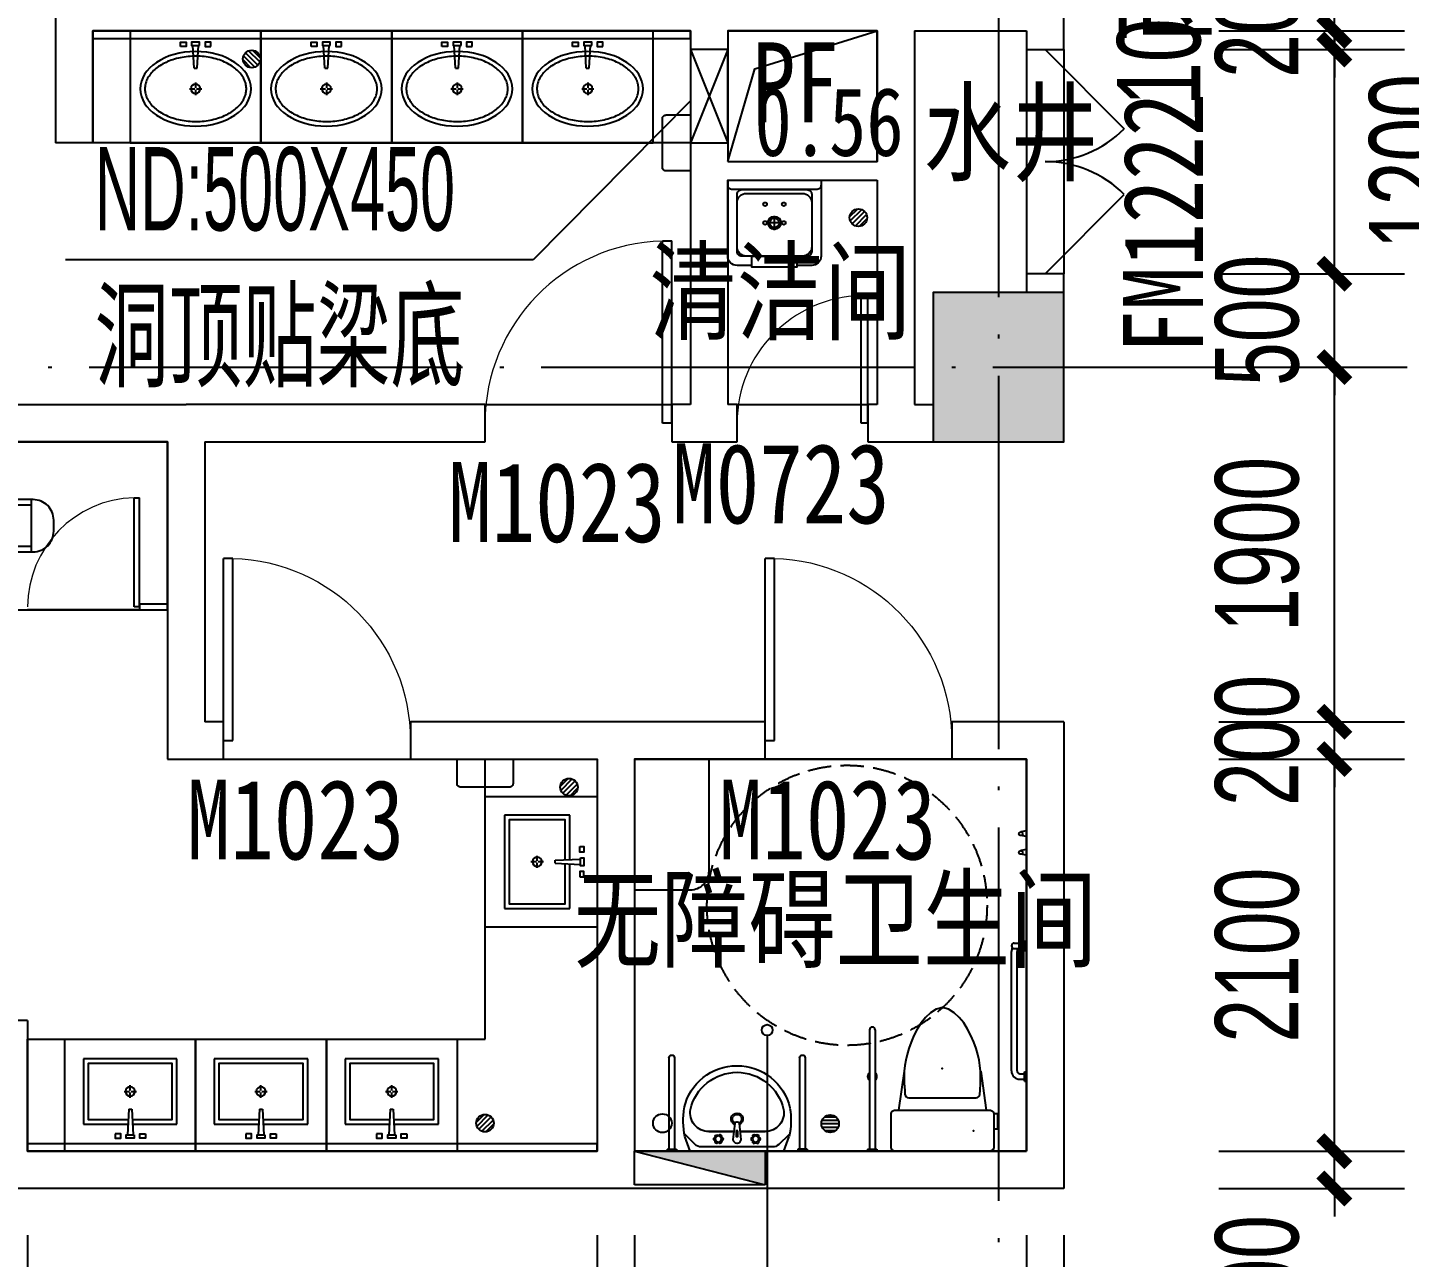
# Model space of a CAD drawing. Extents: x -409435 to 356702, y -107829 to 330904.
# Drawn here: x 99200 to 106601, y 101031 to 107618 of the extents above; entities that cross this region are included whole.
import ezdxf
from ezdxf.xclip import XClip

# ---------------------------------------------------------------- set-up
doc = ezdxf.new("R2010")
doc.units = 0
doc.header["$LTSCALE"] = 1000
doc.header["$MEASUREMENT"] = 0
doc.header["$XCLIPFRAME"] = 0
doc.linetypes.add('104-14# 核心筒$0$DASH', pattern=[0.35, 0.25, -0.1])
doc.linetypes.add('104-14# 核心筒$0$DOTE', pattern=[2.42, 2, -0.2, 0.02, -0.2])
for name, color, linetype in [('01-标注_尺寸', 124, 'Continuous'), ('01-标注_符号', 200, 'Continuous'), ('104-14# 核心筒$0$02-TEXT_标注', 130, 'Continuous'), ('104-14# 核心筒$0$02-TEXT_门窗', 151, 'Continuous'), ('104-14# 核心筒$0$A-C_门', 150, 'Continuous'), ('104-14# 核心筒$0$A-I_卫-洁具', 241, 'Continuous'), ('104-14# 核心筒$0$A-I_卫-隔断', 214, 'Continuous'), ('104-14# 核心筒$0$A-TECH_水', 3, 'Continuous'), ('104-14# 核心筒$0$A-TECH_结构', 21, 'Continuous'), ('104-14# 核心筒$0$A_AXIS-轴线', 36, '104-14# 核心筒$0$DOTE'), ('104-14# 核心筒$0$A_STR-砌块墙', 121, 'Continuous'), ('104-14# 核心筒$0$A_STR-砼柱', 51, 'Continuous'), ('104-14# 核心筒$0$DOOR_FIRE', 220, 'Continuous'), ('104-14# 核心筒$0$DOOR_FIRE_TEXT', 7, 'Continuous'), ('PUB_HATCH', 8, 'Continuous'), ('X-104 14#平面$0$A-TECH_暖通', 6, 'Continuous'), ('X-104 14#平面$0$A-TECH_水', 3, 'Continuous'), ('建-标注-文本', 254, 'Continuous'), ('建-标注-索引', 75, 'Continuous')]:
    doc.layers.add(name, color=color, linetype=linetype)
doc.layers.add('104-14# 核心筒$0$04-不打印_辅助线', color=165, linetype='Continuous', plot=False)
doc.styles.add('104-14# 核心筒$0$_TCH_SPACE', font='STXIHEI_0.TTF', dxfattribs={"width": 0.8, "height": 5})
doc.styles.add('104-14# 核心筒$0$_TCH_WINDOW', font='STXIHEI_0.TTF', dxfattribs={"width": 0.8, "height": 3.5})
doc.styles.add('104-14# 核心筒$0$Standard', font='STXIHEI_0.TTF', dxfattribs={"width": 0.8})
doc.styles.add('_TCH_DIM', font='ros.shx', dxfattribs={"width": 0.8, "height": 2, "bigfont": 'jd.shx'})
doc.styles.add('_TCH_DIM_T3', font='ros.shx', dxfattribs={"width": 0.705882, "bigfont": 'jd.shx'})
doc.dimstyles.new('_TCH_ARCH&&150', dxfattribs={"dimtxt": 446.25, "dimasz": 150, "dimexe": 375, "dimexo": 450, "dimgap": 189.375, "dimtad": 1, "dimdec": 0, "dimzin": 0, "dimdsep": 46, "dimtxsty": '_TCH_DIM_T3', "dimblk": 'ARCHTICK', "dimcen": 0.09, "dimclrt": 7, "dimazin": 2, "dimtfac": 1, "dimtdec": 0, "dimtix": 1, "dimtmove": 2, "dimatfit": 3, "dimfxl": 0, "dimtolj": 1, "dimtzin": 0, "dimarcsym": 0})

# ---------------------------------------------------------------- blocks, each defined once
blk = doc.blocks.new('104-14# 核心筒$0$shshj')
for p, q in [((0, 0), (0, 15)), ((0, 15), (30, 10)), ((0, 0), (0, -15)), ((0, -15), (30, -10))]:
    blk.add_line(p, q)
blk.add_circle((30, 0), 10)
blk = doc.blocks.new('104-14# 核心筒$0$jhat')
for p, q in [((-395, -250), (-395, 250)), ((-395, 250), (-45, 250)), ((-45, 250), (-45, 11.7)), ((-220, 32.3), (-220, 5)), ((-124.8, 8), (11.7, 14.4)), ((-124.8, 8), (-124.8, -8)), ((11.7, 14.4), (11.7, -14.4)), ((-225, 0), (-253.8, 0)), ((-220, -5), (-220, -32.8)), ((-186.7, 0), (-215, 0)), ((-124.8, -8), (11.7, -14.4)), ((-45, -12.4), (-45, -250)), ((-45, -250), (-395, -250))]:
    blk.add_line(p, q)
at = {"color": 8}
blk.add_lwpolyline([(-70, -11.1), (-70, -225), (-370, -225), (-370, 225), (-70, 225), (-70, 10.6)], dxfattribs=at)
for points in [[(7.2, 81.4), (30, 81.4), (30, 51.4), (7.2, 51.4)], [(11.7, -21.4), (30, -21.4), (30, 21.4), (11.7, 21.4)], [(7.2, -81.4), (30, -81.4), (30, -51.4), (7.2, -51.4)]]:
    blk.add_lwpolyline(points, close=True)
at = {"ltscale": 1000, "const_width": 0.84}
blk.add_lwpolyline([(-219.6, 0.1, 1), (-220.4, 0.1, 1)], format="xyb", close=True, dxfattribs=at)
blk.add_circle((-220, 0), 25.2)
at = {"layer": '104-14# 核心筒$0$04-不打印_辅助线'}
blk.add_lwpolyline([(100, -350), (100, 350), (-500, 350), (-500, -350)], close=True, dxfattribs=at)
blk = doc.blocks.new('104-14# 核心筒$0$hgfd')
at = {"color": 8}
for p, q in [((-38.5, 228), (38.5, 228)), ((0, 266.5), (0, 189.5))]:
    blk.add_line(p, q, dxfattribs=at)
for points in [[(250, 0), (-250, 0), (-250, 406, -0.414214), (-200, 456), (-120, 456), (-120, 466), (120, 466), (120, 456), (200, 456, -0.414214), (250, 406)], [(175, 50), (-175, 50, -0.414214), (-200, 75), (-200, 381, -0.414214), (-175, 406), (175, 406, -0.414214), (200, 381), (200, 75, -0.414214)], [(250, 0), (-250, 0), (-250, 25, -0.414214), (-225, 50), (225, 50, -0.414214), (250, 25)]]:
    blk.add_lwpolyline(points, format="xyb", close=True)
blk.add_lwpolyline([(120, 456), (200, 456, -0.414214), (250, 406), (250, 0), (-250, 0), (-250, 406, -0.414214), (-200, 456), (-120, 456)], format="xyb")
blk.add_lwpolyline([(120, 406), (-120, 406), (-120, 466), (120, 466)], close=True)
blk.add_lwpolyline([(150, 70), (-150, 70, -0.414214), (-200, 120), (-200, 356, -0.414214), (-150, 406), (150, 406, -0.414214), (200, 356), (200, 120, -0.414214)], format="xyb", close=True, dxfattribs=at)
for centre, radius in [((-50, 228), 10), ((0, 228), 35), ((50, 228), 10), ((-50, 128), 10), ((50, 128), 10)]:
    blk.add_circle(centre, radius)
blk.add_circle((0, 228), 25, dxfattribs=at)
blk = doc.blocks.new('104-14# 核心筒$0$meae')
for p, q in [((-215, 0), (-243.8, 0)), ((-210, 5), (-210, 32.8)), ((-176.7, 0), (-205, 0)), ((-99.5, 8), (21.7, 14.4)), ((-99.5, -8), (-99.5, 8)), ((21.7, -14.4), (21.7, 14.4)), ((-210, -32.3), (-210, -5)), ((-99.5, -8), (21.7, -14.4))]:
    blk.add_line(p, q)
for points in [[(17.2, 81.4), (40, 81.4), (40, 51.4), (17.2, 51.4)], [(21.7, 21.4), (40, 21.4), (40, -21.4), (21.7, -21.4)], [(17.2, -81.4), (40, -81.4), (40, -51.4), (17.2, -51.4)]]:
    blk.add_lwpolyline(points, close=True)
at = {"const_width": 0.84}
blk.add_lwpolyline([(-209.6, -0.1, -1), (-210.4, -0.1, -1)], format="xyb", close=True, dxfattribs=at)
blk.add_circle((-210, 0), 25.2)
blk.add_ellipse((-210, 0), major_axis=(0, -296.8), ratio=0.673766)
at = {"color": 8}
blk.add_open_spline([(-210, -271.8), (-201.6, -271.8), (-193.3, -270.9), (-176.6, -267), (-168.2, -264.1), (-151.7, -256.3), (-143.6, -251.4), (-127.7, -239.7), (-119.9, -232.8), (-105, -217.1), (-97.9, -208.3), (-84.5, -189), (-78.3, -178.5), (-66.9, -156.1), (-61.7, -144.2), (-52.7, -119.1), (-48.8, -106), (-42.4, -79), (-39.9, -65.1), (-36.4, -36.9), (-35.4, -22.5), (-34.8, 6.2), (-35.3, 20.7), (-37.7, 49.2), (-39.6, 63.3), (-45, 90.9), (-48.3, 104.3), (-56.4, 130.2), (-61.1, 142.6), (-71.6, 166.1), (-77.5, 177.1), (-90.2, 197.7), (-97, 207.1), (-111.4, 224.2), (-118.9, 231.8), (-134.5, 245.1), (-142.5, 250.8), (-158.9, 260.1), (-167.2, 263.7), (-183.8, 269), (-192.2, 270.7), (-208.9, 272.2), (-217.3, 271.9), (-234, 269.5), (-242.4, 267.4), (-259, 261.1), (-267.2, 256.9), (-283.4, 246.7), (-291.3, 240.5), (-306.7, 226.3), (-314.1, 218.2), (-328.1, 200.2), (-334.7, 190.4), (-346.9, 169), (-352.4, 157.6), (-362.4, 133.5), (-366.8, 120.8), (-374.2, 94.4), (-377.2, 80.8), (-381.8, 52.9), (-383.4, 38.7), (-385.1, 10.1), (-385.2, -4.4), (-383.9, -33.1), (-382.5, -47.4), (-378.3, -75.4), (-375.4, -89.1), (-368.4, -115.7), (-364.2, -128.5), (-354.5, -153), (-349.1, -164.6), (-337.2, -186.3), (-330.7, -196.4), (-316.9, -214.8), (-309.6, -223.2), (-294.4, -237.9), (-286.5, -244.3), (-270.4, -255.1), (-262.2, -259.5), (-245.6, -266.3), (-237.3, -268.8), (-222.6, -271.3), (-216.3, -271.8), (-210, -271.8)], degree=3, knots=[0, 0, 0, 0, 0.154173, 0.154173, 0.308346, 0.308346, 0.462518, 0.462518, 0.616691, 0.616691, 0.770864, 0.770864, 0.925037, 0.925037, 1.07921, 1.07921, 1.233382, 1.233382, 1.387555, 1.387555, 1.541728, 1.541728, 1.695901, 1.695901, 1.850074, 1.850074, 2.004247, 2.004247, 2.158419, 2.158419, 2.312592, 2.312592, 2.466765, 2.466765, 2.620938, 2.620938, 2.775111, 2.775111, 2.929283, 2.929283, 3.083456, 3.083456, 3.237629, 3.237629, 3.391802, 3.391802, 3.545975, 3.545975, 3.700147, 3.700147, 3.85432, 3.85432, 4.008493, 4.008493, 4.162666, 4.162666, 4.316839, 4.316839, 4.471011, 4.471011, 4.625184, 4.625184, 4.779357, 4.779357, 4.93353, 4.93353, 5.087703, 5.087703, 5.241876, 5.241876, 5.396048, 5.396048, 5.550221, 5.550221, 5.704394, 5.704394, 5.858567, 5.858567, 6.01274, 6.01274, 6.166912, 6.166912, 6.283185, 6.283185, 6.283185, 6.283185], dxfattribs=at)
at = {"layer": '104-14# 核心筒$0$04-不打印_辅助线'}
blk.add_lwpolyline([(-500, -350), (-500, 350), (100, 350), (100, -350)], close=True, dxfattribs=at)
blk = doc.blocks.new('104-14# 核心筒$0$$lvtry$00000200')
at = {"color": 0}
for p, q in [((-109.8, -40, 0), (-109.8, -469.7, 0)), ((99.8, -30, 0), (-99.8, -30, 0)), ((109.8, -469.7, 0), (109.8, -40, 0))]:
    blk.add_line(p, q, dxfattribs=at)
at = {"color": 0, "elevation": 0}
blk.add_lwpolyline([(99.8, 0), (-99.8, 0, 0.414214), (-139.8, -40), (-139.8, -479.7, 0.414214), (-29.8, -589.7), (29.8, -589.7, 0.414214), (139.8, -479.7), (139.8, -40, 0.414214)], format="xyb", close=True, dxfattribs=at)
blk.add_lwpolyline([(139.8, -469.7), (-139.8, -469.7)], dxfattribs=at)
at = {"color": 0}
blk.add_circle((0, -358.6, 0), 20, dxfattribs=at)
for centre, start, end in [((-99.8, -40, 0), 90, 180), ((99.8, -40, 0), 0, 90)]:
    blk.add_arc(centre, 10, start, end, dxfattribs=at)
for p in [(0, 0), (0, -358.6, 0)]:
    blk.add_point(p, dxfattribs=at)
blk = doc.blocks.new('104-14# 核心筒$0$hgfasg')
at = {"layer": '104-14# 核心筒$0$04-不打印_辅助线'}
blk.add_lwpolyline([(-450, 1400), (450, 1400), (450, 0), (-450, 0)], close=True, dxfattribs=at)
at = {"yscale": -1}
blk.add_blockref('104-14# 核心筒$0$$lvtry$00000200', (0, 200), dxfattribs=at)
blk = doc.blocks.new('104-14# 核心筒$0$残疾人洗脸盆')
for p, q in [((-250.4, 0), (-279.8, -78.5)), ((-250.4, 0), (250.4, 0)), ((250.4, 0), (279.8, -78.5)), ((-375, -10), (-375, 0)), ((-375, -10), (-325, -10)), ((-365, -500), (-365, -10)), ((-335, -500), (-335, -10)), ((-325, -10), (-325, 0)), ((-226.7, -37.5), (-282.6, -94.2)), ((188.9, -22.5), (-191, -22.5)), ((223.1, -36.1), (281.2, -90.6)), ((325, -10), (325, 0)), ((375, -10), (325, -10)), ((335, -500), (335, -10)), ((365, -500), (365, -10)), ((375, -10), (375, 0)), ((-151.1, -105.2), (-17.6, -105.2)), ((-15.5, -105.2), (-151.1, -105.2)), ((15.5, -105.2), (150.8, -105.2)), ((150.8, -105.2), (15.7, -105.2))]:
    blk.add_line(p, q)
at = {"color": 8}
for points in [[(-107.9, -88.7), (-104.1, -85.4, 0.099259), (-95.9, -85.4), (-92.1, -88.7, 0.101021), (-83.4, -83.7), (-84.4, -78.8, 0.099259), (-80.3, -71.7), (-75.5, -70, 0.101021), (-75.5, -60), (-80.3, -58.3, 0.099259), (-84.4, -51.2), (-83.4, -46.3, 0.101021), (-92.1, -41.3), (-95.9, -44.6, 0.099259), (-104.1, -44.6), (-107.9, -41.3, 0.101021), (-116.6, -46.3), (-115.6, -51.2, 0.099259), (-119.7, -58.3), (-124.5, -60, 0.101021), (-124.5, -70), (-119.7, -71.7, 0.099259), (-115.6, -78.8), (-116.6, -83.7, 0.101021)], [(107.9, -88.7), (104.1, -85.4, -0.099259), (95.9, -85.4), (92.1, -88.7, -0.101021), (83.4, -83.7), (84.4, -78.8, -0.099259), (80.3, -71.7), (75.5, -70, -0.101021), (75.5, -60), (80.3, -58.3, -0.099259), (84.4, -51.2), (83.4, -46.3, -0.101021), (92.1, -41.3), (95.9, -44.6, -0.099259), (104.1, -44.6), (107.9, -41.3, -0.101021), (116.6, -46.3), (115.6, -51.2, -0.099259), (119.7, -58.3), (124.5, -60, -0.101021), (124.5, -70), (119.7, -71.7, -0.099259), (115.6, -78.8), (116.6, -83.7, -0.101021)]]:
    blk.add_lwpolyline(points, format="xyb", close=True, dxfattribs=at)
blk.add_lwpolyline([(-20, -61.8), (-10.9, -148.5, 0.384038), (-1, -157.5), (1, -157.5, 0.384038), (10.9, -148.5), (20, -61.8, 1)], format="xyb", close=True)
blk.add_lwpolyline([(4.5, -109.3), (-4.5, -109.3), (-4.5, -79.3), (4.5, -79.3)], close=True)
for centre in [(-100, -65, 0), (100, -65, 0)]:
    blk.add_circle(centre, 16.7)
for centre, radius, start, end in [((-191, -72.5), 50, 90, 135.43928), ((188.9, -72.5), 50, 46.81904, 90), ((171.1, -166), 459.3, 169.0176, 188.17496), ((-151.1, -205.2), 100, 90, 190.56023), ((0, -172.5, 0), 31.6, 111.35971, 68.64029), ((150.8, -205.2), 100, 349.43977, 90), ((-171.1, -166), 459.3, 351.82504, 10.9824), ((-0.2, -166.7), 290.7, 192.85732, 347.14268), ((-0.2, -166.7), 255.7, 192.85732, 347.14268), ((-350, -500), 15, 180, 0), ((350, -500), 15, 180, 360)]:
    blk.add_arc(centre, radius, start, end)
at = {"color": 8, "lineweight": 13}
blk.add_arc((0, -172.5, 0), 23, 117.38686, 62.61314, dxfattribs=at)
blk = doc.blocks.new('104-14# 核心筒$0$残疾人扶手1')
for p, q in [((-700, -10), (-700, 0)), ((0, -10), (0, 0)), ((-750, -10), (-750, 0)), ((-750, -10), (-700, -10)), ((-740, -65), (-740, -10)), ((-710, -65), (-710, -10)), ((-55, -50), (-695, -50)), ((-50, -10), (-50, 0)), ((0, -10), (-50, -10)), ((-40, -35), (-40, -10)), ((-10, -35), (-10, -10)), ((-55, -80), (-695, -80))]:
    blk.add_line(p, q)
for centre, radius, start, end in [((-725, -65), 15, 180, 0), ((-695, -35), 15, 180, 270), ((-55, -35), 15, 270, 0), ((-55, -35), 45, 270, 0), ((-695, -35), 45, 244.47122, 270)]:
    blk.add_arc(centre, radius, start, end)
blk = doc.blocks.new('104-14# 核心筒$0$残疾人扶手2')
for p, q in [((-10, -50), (-10, 0)), ((-10, 0), (0, 0)), ((-650, -10), (-10, -10)), ((-650, -40), (-10, -40)), ((-10, -50), (0, -50))]:
    blk.add_line(p, q)
for centre, radius, start, end in [((-400, -25, 0), 25, 36.86993, 143.13007), ((-650, -25), 15, 90, 270), ((-400, -25, 0), 25, 216.86987, 323.13013)]:
    blk.add_arc(centre, radius, start, end)
blk = doc.blocks.new('104-14# 核心筒$0$$DorLib2D$00000116')
at = {"color": 0}
for p, q in [((-0.5, 0), (-0.1464, 0.3536)), ((0.5, 0), (0.1464, 0.3536))]:
    blk.add_line(p, q, dxfattribs=at)
for centre, start, end in [((-0.5, 0), 0, 45), ((0.5, 0), 135, 180)]:
    blk.add_arc(centre, 0.5, start, end, dxfattribs=at)
blk = doc.blocks.new('104-14# 核心筒$0$$DorLib2D$00000001')
for p, q in [((0.45, 0.975), (0.5, 0.975)), ((0.45, 0), (0.45, 0.975)), ((0.5, 0), (0.5, 0.975)), ((0.5, 0), (0.45, 0))]:
    blk.add_line(p, q)
at = {"lineweight": 13}
blk.add_arc((0.475, 0), 0.975, 91.46928, 180, dxfattribs=at)
blk = doc.blocks.new('_FZH')
blk.add_lwpolyline([(-0.5, -0.5), (0.5, -0.5), (0.5, 0.5), (-0.5, 0.5)], close=True)
at = {"layer": 'PUB_HATCH'}
blk.add_solid([(-0.5, -0.5), (0.5, -0.5), (-0.5, 0.5), (0.5, 0.5)], dxfattribs=at)
blk = doc.blocks.new('104-14# 核心筒$0$$TwtSys$00000141')
for p, q in [((-94, 8), (-10, 92)), ((-94, 8), (-10, 92)), ((-87, -35), (35, 87)), ((-87, -35), (35, 87)), ((-66, -66), (66, 66)), ((-66, -66), (66, 66)), ((-32, -87), (88, 33)), ((-32, -87), (88, 33)), ((11, -92), (92, -11)), ((11, -92), (92, -11))]:
    blk.add_line(p, q)
blk.add_circle((0, 0), 94)
blk.add_circle((0, 0), 94)
blk = doc.blocks.new('104-14# 核心筒$0$$lvtry$00000206')
at = {"color": 0}
for points in [[(-253.2, -220.1, -0.414214), (-275.2, -198.1), (-275.2, -22, -0.414214), (-253.2, 0), (253.2, 0, -0.414214), (275.2, -22), (275.2, -198.1, -0.414214), (253.2, -220.1)], [(180.6, -286.2), (-180.6, -286.2, 0.39219), (-200.5, -304.7), (-202.1, -325.7), (-204.2, -363.5), (-204.9, -397.6), (-204, -429), (-201.3, -458.9), (-196.5, -488.3), (-189.5, -518.3), (-180, -549.9), (-167.8, -583.9), (-152.8, -619.1), (-135, -653.9), (-114.2, -687), (-90.4, -716.7), (-63.4, -741.5), (-33.4, -759.9), (-12.1, -766.7, 0.15433), (12.1, -766.7), (33.4, -759.9), (63.4, -741.5), (90.4, -716.7), (114.2, -687), (135, -653.9), (152.8, -619.1), (167.8, -583.9), (180, -549.9), (189.5, -518.3), (196.5, -488.3), (201.3, -458.9), (204, -429), (204.9, -397.6), (204.2, -363.5), (202.1, -325.7), (200.5, -304.7, 0.39219)]]:
    blk.add_lwpolyline(points, format="xyb", close=True, dxfattribs=at)
blk.add_lwpolyline([(-275.2, -120.5), (-297.2, -120.5), (-297.2, -199.8), (-275.2, -199.8)], close=True, dxfattribs=at)
for points in [[(-205.5, -428.1), (-235, -220.1)], [(205.5, -428.1), (235, -220.1)]]:
    blk.add_lwpolyline(points, dxfattribs=at)
for p in [(-166.1, -109.4), (0.9, -443.1)]:
    blk.add_point(p, dxfattribs=at)
blk = doc.blocks.new('104-14# 核心筒')
at = {"layer": '104-14# 核心筒$0$04-不打印_辅助线'}
blk.add_lwpolyline([(104550, 101600), (104550, 103700), (102450, 103700), (102450, 101600)], close=True, dxfattribs=at)
at = {"layer": '104-14# 核心筒$0$A-C_门'}
for p, q in [((101650, 105600), (102650, 105600)), ((103000, 105600), (103700, 105600)), ((100250, 103700), (101250, 103700)), ((103150, 103700), (104150, 103700))]:
    blk.add_line(p, q, dxfattribs=at)
at = {"layer": '104-14# 核心筒$0$A-I_卫-洁具', "ltscale": 0.1}
for points in [[(99550, 107600), (102750, 107600), (102750, 107000), (99550, 107000)], [(99550, 107560), (102750, 107560), (102750, 107600), (99550, 107600)], [(99200, 101600), (102250, 101600), (102250, 101640), (99200, 101640)]]:
    blk.add_lwpolyline(points, close=True, dxfattribs=at)
for points in [[(102750, 107150), (102750, 106850), (102620, 106850, -0.414214), (102600, 106870), (102600, 107130, -0.414214), (102620, 107150)], [(101500, 103700), (101800, 103700), (101800, 103570, -0.414214), (101780, 103550), (101520, 103550, -0.414214), (101500, 103570)], [(102450, 103700), (102450, 103000), (102750, 103000, 0.414214), (102850, 103100), (102850, 103700)]]:
    blk.add_lwpolyline(points, format="xyb", close=True, dxfattribs=at)
for points in [[(101650, 102200), (101650, 103700), (102250, 103700), (102250, 101600), (101650, 101600)], [(101650, 101600), (99200, 101600), (99200, 102200), (101650, 102200)]]:
    blk.add_lwpolyline(points, dxfattribs=at)
at = {"layer": '104-14# 核心筒$0$A-I_卫-洁具', "linetype": '104-14# 核心筒$0$DASH', "ltscale": 0.5}
blk.add_circle((103588.9, 102916.9), 750, dxfattribs=at)
at = {"layer": '104-14# 核心筒$0$A-I_卫-隔断'}
for p, q in [((99950, 104530), (99800, 104530)), ((99800, 104530), (99800, 104500)), ((99950, 104500), (99950, 104530)), ((99800, 104500), (99200, 104500)), ((99800, 104500), (99950, 104500))]:
    blk.add_line(p, q, dxfattribs=at)
at = {"layer": '104-14# 核心筒$0$A-TECH_结构'}
blk.add_lwpolyline([(102950, 106900), (103750, 106900), (103750, 107600), (102950, 107600)], close=True, dxfattribs=at)
blk.add_lwpolyline([(102950, 106900), (103095.5, 107397.5), (103750, 107600)], dxfattribs=at)
at = {"layer": '104-14# 核心筒$0$A_AXIS-轴线'}
for p, q in [((104400, 139633.6), (104400, 80554.9)), ((-9370.1, 105800), (120259.9, 105800))]:
    blk.add_line(p, q, dxfattribs=at)
at = {"layer": '104-14# 核心筒$0$A_STR-砌块墙'}
for p, q in [((104750, 107500), (104750, 107800)), ((99350, 107700), (99350, 107000)), ((99550, 107600), (102250, 107600)), ((99550, 107600), (99550, 107000)), ((102250, 107600), (102750, 107600)), ((102750, 107600), (102750, 106850)), ((102950, 107600), (102950, 106900)), ((102950, 107600), (103750, 107600)), ((103750, 107600), (103750, 106900)), ((103950, 107600), (103950, 106850)), ((103950, 107600), (104550, 107600)), ((104550, 107600), (104550, 107500)), ((104550, 107500), (104750, 107500)), ((99550, 107000), (99350, 107000)), ((102950, 106900), (103750, 106900)), ((102750, 106850), (102750, 105600)), ((102950, 106800), (103750, 106800)), ((102950, 106800), (102950, 105600)), ((103750, 106800), (103750, 105600)), ((103950, 106850), (103950, 105600)), ((104750, 106300), (104550, 106300)), ((104550, 106300), (104550, 106200)), ((104750, 106200), (104750, 106300)), ((95750, 105600), (100050, 105600)), ((101650, 105600), (100050, 105600)), ((101650, 105400), (101650, 105600)), ((102750, 105600), (102650, 105600)), ((102650, 105600), (102650, 105400)), ((103000, 105600), (102950, 105600)), ((103000, 105400), (103000, 105600)), ((103750, 105600), (103700, 105600)), ((103700, 105600), (103700, 105400)), ((103950, 105600), (104050, 105600)), ((95750, 105400), (99950, 105400)), ((99950, 105400), (99950, 103700)), ((100150, 105400), (101650, 105400)), ((100150, 105400), (100150, 103900)), ((102650, 105400), (102850, 105400)), ((102850, 105400), (103000, 105400)), ((103700, 105400), (103850, 105400)), ((103850, 105400), (104050, 105400)), ((100250, 103900), (100150, 103900)), ((100250, 103700), (100250, 103900)), ((102350, 103900), (101250, 103900)), ((101250, 103900), (101250, 103700)), ((103150, 103900), (102350, 103900)), ((103150, 103700), (103150, 103900)), ((104750, 103900), (104150, 103900)), ((104150, 103900), (104150, 103700)), ((104750, 103900), (104750, 101400)), ((99950, 103700), (100250, 103700)), ((101250, 103700), (102250, 103700)), ((102250, 103700), (102250, 101600)), ((102450, 103700), (102450, 101600)), ((102450, 103700), (103150, 103700)), ((104150, 103700), (104550, 103700)), ((104550, 103700), (104550, 101600)), ((99200, 102300), (99000, 102300)), ((99200, 102300), (99200, 101600)), ((102250, 101600), (99200, 101600)), ((104550, 101600), (102450, 101600)), ((102350, 101400), (99100, 101400)), ((104750, 101400), (102350, 101400))]:
    blk.add_line(p, q, dxfattribs=at)
at = {"layer": '104-14# 核心筒$0$DOOR_FIRE'}
for p, q in [((104550, 107500), (104550, 106300)), ((104750, 107500), (104750, 106300))]:
    blk.add_line(p, q, dxfattribs=at)
at = {"layer": '104-14# 核心筒$0$A-C_门'}
ref = blk.add_blockref('104-14# 核心筒$0$$DorLib2D$00000001', (102150, 105500), dxfattribs=dict(at, xscale=1000, yscale=1000, zscale=200))
ref.add_attrib('A', 'M1023', (101452.6, 104862.5), dxfattribs={"layer": '104-14# 核心筒$0$02-TEXT_门窗', "height": 428.14, "style": '104-14# 核心筒$0$_TCH_WINDOW', "width": 0.8})
ref = blk.add_blockref('104-14# 核心筒$0$$DorLib2D$00000001', (103350, 105500), dxfattribs=dict(at, xscale=700, yscale=700, zscale=200))
ref.add_attrib('A', 'M0723', (102652.6, 104962.5), dxfattribs={"layer": '104-14# 核心筒$0$02-TEXT_门窗', "height": 428.14, "style": '104-14# 核心筒$0$_TCH_WINDOW', "width": 0.8})
ref = blk.add_blockref('104-14# 核心筒$0$$DorLib2D$00000001', (100750, 103800), dxfattribs=dict(at, xscale=-1000, yscale=1000, zscale=200, rotation=359.9999999999986))
ref.add_attrib('A', 'M1023', (100052.6, 103162.5), dxfattribs={"layer": '104-14# 核心筒$0$02-TEXT_门窗', "height": 428.14, "style": '104-14# 核心筒$0$_TCH_WINDOW', "width": 0.8})
ref = blk.add_blockref('104-14# 核心筒$0$$DorLib2D$00000001', (103650, 103800), dxfattribs=dict(at, xscale=-1000, yscale=1000, zscale=200, rotation=359.9999999999986))
ref.add_attrib('A', 'M1023', (102902.6, 103162.5), dxfattribs={"layer": '104-14# 核心筒$0$02-TEXT_门窗', "height": 428.14, "style": '104-14# 核心筒$0$_TCH_WINDOW', "width": 0.8})
at = {"layer": '104-14# 核心筒$0$A-I_卫-洁具', "ltscale": 0.1, "xscale": -1}
for name, p, rotation in [('104-14# 核心筒$0$meae', (100100, 107500), 270), ('104-14# 核心筒$0$meae', (100800, 107500), 270), ('104-14# 核心筒$0$meae', (101500, 107500), 270), ('104-14# 核心筒$0$meae', (102200, 107500), 270), ('104-14# 核心筒$0$hgfasg', (98550, 104950), 270), ('104-14# 核心筒$0$jhat', (102150, 103150), 180), ('104-14# 核心筒$0$jhat', (99750, 101700), 90), ('104-14# 核心筒$0$jhat', (100450, 101700), 90), ('104-14# 核心筒$0$jhat', (101150, 101700), 90)]:
    blk.add_blockref(name, p, dxfattribs=dict(at, rotation=rotation))
at = {"layer": '104-14# 核心筒$0$A-I_卫-洁具', "ltscale": 0.1}
for name, p, rotation in [('104-14# 核心筒$0$hgfd', (103200, 106800), 179.9999999936967), ('104-14# 核心筒$0$shshj', (104550, 103300), 180), ('104-14# 核心筒$0$shshj', (104550, 103300), 180), ('104-14# 核心筒$0$shshj', (104550, 103300), 180), ('104-14# 核心筒$0$shshj', (104550, 103200), 180), ('104-14# 核心筒$0$shshj', (104550, 103200), 180), ('104-14# 核心筒$0$shshj', (104550, 103200), 180), ('104-14# 核心筒$0$残疾人扶手1', (104550, 101975), 270), ('104-14# 核心筒$0$残疾人扶手2', (103749.5, 101600), 270)]:
    blk.add_blockref(name, p, dxfattribs=dict(at, rotation=rotation))
at = {"layer": '104-14# 核心筒$0$A-I_卫-洁具', "rotation": 179.9999999996357}
blk.add_blockref('104-14# 核心筒$0$$lvtry$00000206', (104100, 101600), dxfattribs=at)
at = {"layer": '104-14# 核心筒$0$A-I_卫-洁具', "ltscale": 0.1, "extrusion": (1.71193e-26, 3.22175e-17, -1), "zscale": -1, "rotation": 180}
blk.add_blockref('104-14# 核心筒$0$残疾人洗脸盆', (-103000, 101600), dxfattribs=at)
at = {"layer": '104-14# 核心筒$0$A-I_卫-隔断', "xscale": -600, "yscale": -600, "zscale": 30, "rotation": 180}
blk.add_blockref('104-14# 核心筒$0$$DorLib2D$00000001', (99500, 104515), dxfattribs=at)
at = {"layer": '104-14# 核心筒$0$A-TECH_水', "xscale": 0.5, "yscale": 0.5, "zscale": 0.5}
for p, rotation in [((100400.1, 107450), 90.00000000011116), ((103499, 101747.5), 315)]:
    blk.add_blockref('104-14# 核心筒$0$$TwtSys$00000141', p, dxfattribs=dict(at, rotation=rotation))
for p in [(103650, 106600), (102100, 103550), (101649.7, 101750.4)]:
    blk.add_blockref('104-14# 核心筒$0$$TwtSys$00000141', p, dxfattribs=at)
at = {"layer": '104-14# 核心筒$0$A_STR-砼柱', "xscale": 700, "yscale": 800, "zscale": 800}
blk.add_blockref('_FZH', (104400, 105800), dxfattribs=at)
at = {"layer": '104-14# 核心筒$0$DOOR_FIRE', "xscale": 1200, "yscale": 1200, "zscale": 200, "rotation": 270}
blk.add_blockref('104-14# 核心筒$0$$DorLib2D$00000116', (104650, 106900), dxfattribs=at)
at = {"layer": '104-14# 核心筒$0$02-TEXT_标注', "style": '104-14# 核心筒$0$Standard', "width": 0.8}
for s, p in [('PF', (103080, 107111.1)), ('水井', (103999.3, 106842.1)), ('清洁间', (102530.9, 105990.3)), ('无障碍卫生间', (102126.3, 102628.3))]:
    blk.add_text(s, height=428.14, dxfattribs=at).set_placement(p)
at = {"layer": '104-14# 核心筒$0$04-不打印_辅助线', "style": '104-14# 核心筒$0$_TCH_SPACE', "width": 0.8}
blk.add_text('0.56', height=366.98, dxfattribs=at).set_placement((103093.1, 106930.8))
at = {"layer": '104-14# 核心筒$0$DOOR_FIRE_TEXT', "style": '104-14# 核心筒$0$_TCH_WINDOW', "width": 0.8}
for s, height, p in [('丙', 428.1, (105495.6, 107531.1)), ('FM1222', 428.14, (105495.6, 105871.3))]:
    blk.add_text(s, height=height, rotation=90, dxfattribs=at).set_placement(p)
blk = doc.blocks.new('X-104 14#平面$0$$TwtSys$00000434')
for p, q in [((-0.5, 0.5), (-0.5, -0.5)), ((-0.5, -0.5), (0.5, 0.5)), ((0.5, 0.5), (-0.5, 0.5)), ((0.5, -0.5), (0.5, 0.5)), ((-0.5, -0.5), (0.5, -0.5))]:
    blk.add_line(p, q)
blk.add_solid([(0.5, -0.5), (0.5, 0.5), (-0.5, -0.5)])
blk = doc.blocks.new('X-104 14#平面$0$A$C324F6C76')
at = {"layer": 'X-104 14#平面$0$A-TECH_水'}
blk.add_circle((-13300, 101750), 50, dxfattribs=at)
at = {"layer": 'X-104 14#平面$0$A-TECH_水', "xscale": -700, "yscale": 180, "zscale": 700, "rotation": 180.000000000001}
blk.add_blockref('X-104 14#平面$0$$TwtSys$00000434', (-13100, 101510), dxfattribs=at)
blk = doc.blocks.new('*U443')
blk.add_lwpolyline([(200, 0), (200, 500), (0, 500), (0, 0), (200, 0), (0, 500), (0, 0), (200, 500)])
blk = doc.blocks.new('X-104 14#平面$0$sdfjladfiididid')
at = {"layer": 'X-104 14#平面$0$A-TECH_暖通', "rotation": 180}
blk.add_blockref('*U443', (102950, 107500), dxfattribs=at)
blk = doc.blocks.new('X-104 14#平面')
ref = blk.add_blockref('104-14# 核心筒', (0, 0))
XClip(ref).set_block_clipping_path([(-38664.3623821461, -25500), (139216.5485069363, 330900)])
for name, p in [('X-104 14#平面$0$A$C324F6C76', (115900, 0)), ('X-104 14#平面$0$sdfjladfiididid', (0, 0))]:
    blk.add_blockref(name, p)
blk = doc.blocks.new('sjdfadsfiididdi')
at = {"layer": '建-标注-索引'}
for p, q in [((102750, 107225), (101907.3, 106373.9)), ((101907.3, 106373.9), (99402.2, 106373.9))]:
    blk.add_line(p, q, dxfattribs=at)
at = {"layer": '建-标注-文本', "style": '_TCH_DIM'}
for s, height, width, p in [('ND:500X450', 446.25, 0.564706, (99559.7, 106531.4)), ('洞顶贴梁底', 520.93, 0.8, (99559.7, 105691.4))]:
    blk.add_text(s, height=height, dxfattribs=dict(at, width=width)).set_placement(p)
blk = doc.blocks.new('_ArchTick')
at = {"color": 0, "linetype": 'ByBlock', "const_width": 0.4}
blk.add_lwpolyline([(-0.5, -0.5), (0.5, 0.5)], dxfattribs=at)
blk = doc.blocks.new('*D1228')
at = {"layer": '01-标注_尺寸', "color": 0, "lineweight": -2, "transparency": 16777216}
for p, q in [((99000, 101150), (99000, 99890.6)), ((99200, 101150), (99200, 99890.6)), ((99000, 100265.6), (98850, 100265.6)), ((99000, 100265.6), (99200, 100265.6)), ((99200, 100265.6), (99350, 100265.6))]:
    blk.add_line(p, q, dxfattribs=at)
at = {"layer": 'Defpoints', "color": 0, "transparency": 16777216}
for p in [(99000, 101600), (99200, 101600), (99200, 100265.6)]:
    blk.add_point(p, dxfattribs=at)
at = {"layer": '01-标注_尺寸', "color": 0, "lineweight": -2, "transparency": 16777216, "xscale": 150, "yscale": 150, "zscale": 150}
blk.add_blockref('_ArchTick', (99000, 100265.6), dxfattribs=at)
at = {"layer": '01-标注_尺寸', "color": 0, "lineweight": -2, "transparency": 16777216, "xscale": 150, "yscale": 150, "zscale": 150, "rotation": 180}
blk.add_blockref('_ArchTick', (99200, 100265.6), dxfattribs=at)
at = {"layer": '01-标注_尺寸', "color": 7, "transparency": 16777216, "insert": (99100, 100678.1), "char_height": 446.25, "attachment_point": 5, "style": '_TCH_DIM_T3'}
blk.add_mtext('\\A1;200', dxfattribs=at)
blk = doc.blocks.new('*D1229')
at = {"layer": '01-标注_尺寸', "color": 0, "lineweight": -2, "transparency": 16777216}
for p, q in [((99200, 101150), (99200, 99890.6)), ((102250, 101150), (102250, 99890.6)), ((99200, 100265.6), (102250, 100265.6))]:
    blk.add_line(p, q, dxfattribs=at)
at = {"layer": 'Defpoints', "color": 0, "transparency": 16777216}
for p in [(99200, 101600), (102250, 101600), (102250, 100265.6)]:
    blk.add_point(p, dxfattribs=at)
at = {"layer": '01-标注_尺寸', "color": 0, "lineweight": -2, "transparency": 16777216, "xscale": 150, "yscale": 150, "zscale": 150, "rotation": 180}
blk.add_blockref('_ArchTick', (99200, 100265.6), dxfattribs=at)
at = {"layer": '01-标注_尺寸', "color": 0, "lineweight": -2, "transparency": 16777216, "xscale": 150, "yscale": 150, "zscale": 150}
blk.add_blockref('_ArchTick', (102250, 100265.6), dxfattribs=at)
at = {"layer": '01-标注_尺寸', "color": 7, "transparency": 16777216, "insert": (100725, 100678.1), "char_height": 446.25, "attachment_point": 5, "style": '_TCH_DIM_T3'}
blk.add_mtext('\\A1;3050', dxfattribs=at)
blk = doc.blocks.new('*D1230')
at = {"layer": '01-标注_尺寸', "color": 0, "lineweight": -2, "transparency": 16777216}
for p, q in [((102250, 101150), (102250, 99890.6)), ((102450, 101150), (102450, 99890.6)), ((102250, 100265.6), (102100, 100265.6)), ((102250, 100265.6), (102450, 100265.6)), ((102450, 100265.6), (102600, 100265.6))]:
    blk.add_line(p, q, dxfattribs=at)
at = {"layer": 'Defpoints', "color": 0, "transparency": 16777216}
for p in [(102250, 101600), (102450, 101600), (102450, 100265.6)]:
    blk.add_point(p, dxfattribs=at)
at = {"layer": '01-标注_尺寸', "color": 0, "lineweight": -2, "transparency": 16777216, "xscale": 150, "yscale": 150, "zscale": 150}
blk.add_blockref('_ArchTick', (102250, 100265.6), dxfattribs=at)
at = {"layer": '01-标注_尺寸', "color": 0, "lineweight": -2, "transparency": 16777216, "xscale": 150, "yscale": 150, "zscale": 150, "rotation": 180}
blk.add_blockref('_ArchTick', (102450, 100265.6), dxfattribs=at)
at = {"layer": '01-标注_尺寸', "color": 7, "transparency": 16777216, "insert": (102350, 100678.1), "char_height": 446.25, "attachment_point": 5, "style": '_TCH_DIM_T3'}
blk.add_mtext('\\A1;200', dxfattribs=at)
blk = doc.blocks.new('*D1231')
at = {"layer": '01-标注_尺寸', "color": 0, "lineweight": -2, "transparency": 16777216}
for p, q in [((102450, 101150), (102450, 99890.6)), ((104550, 101150), (104550, 99890.6)), ((102450, 100265.6), (104550, 100265.6))]:
    blk.add_line(p, q, dxfattribs=at)
at = {"layer": 'Defpoints', "color": 0, "transparency": 16777216}
for p in [(102450, 101600), (104550, 101600), (104550, 100265.6)]:
    blk.add_point(p, dxfattribs=at)
at = {"layer": '01-标注_尺寸', "color": 0, "lineweight": -2, "transparency": 16777216, "xscale": 150, "yscale": 150, "zscale": 150, "rotation": 180}
blk.add_blockref('_ArchTick', (102450, 100265.6), dxfattribs=at)
at = {"layer": '01-标注_尺寸', "color": 0, "lineweight": -2, "transparency": 16777216, "xscale": 150, "yscale": 150, "zscale": 150}
blk.add_blockref('_ArchTick', (104550, 100265.6), dxfattribs=at)
at = {"layer": '01-标注_尺寸', "color": 7, "transparency": 16777216, "insert": (103500, 100678.1), "char_height": 446.25, "attachment_point": 5, "style": '_TCH_DIM_T3'}
blk.add_mtext('\\A1;2100', dxfattribs=at)
blk = doc.blocks.new('*D1232')
at = {"layer": '01-标注_尺寸', "color": 0, "lineweight": -2, "transparency": 16777216}
for p, q in [((104550, 101150), (104550, 99890.6)), ((104750, 101150), (104750, 99890.6)), ((104550, 100265.6), (104400, 100265.6)), ((104550, 100265.6), (104750, 100265.6)), ((104750, 100265.6), (104900, 100265.6))]:
    blk.add_line(p, q, dxfattribs=at)
at = {"layer": 'Defpoints', "color": 0, "transparency": 16777216}
for p in [(104550, 101600), (104750, 101600), (104750, 100265.6)]:
    blk.add_point(p, dxfattribs=at)
at = {"layer": '01-标注_尺寸', "color": 0, "lineweight": -2, "transparency": 16777216, "xscale": 150, "yscale": 150, "zscale": 150}
blk.add_blockref('_ArchTick', (104550, 100265.6), dxfattribs=at)
at = {"layer": '01-标注_尺寸', "color": 0, "lineweight": -2, "transparency": 16777216, "xscale": 150, "yscale": 150, "zscale": 150, "rotation": 180}
blk.add_blockref('_ArchTick', (104750, 100265.6), dxfattribs=at)
at = {"layer": '01-标注_尺寸', "color": 7, "transparency": 16777216, "insert": (105305, 100678.1), "char_height": 446.25, "attachment_point": 5, "style": '_TCH_DIM_T3'}
blk.add_mtext('\\A1;200', dxfattribs=at)
blk = doc.blocks.new('*D2267')
at = {"layer": '01-标注_尺寸', "color": 0, "lineweight": -2, "transparency": 16777216}
for p, q in [((106199.5, 107800), (106199.5, 107950)), ((105580.9, 107800), (106574.5, 107800)), ((106199.5, 107600), (106199.5, 107800)), ((105580.9, 107600), (106574.5, 107600)), ((106199.5, 107600), (106199.5, 107450))]:
    blk.add_line(p, q, dxfattribs=at)
at = {"layer": 'Defpoints', "color": 0, "transparency": 16777216}
for p in [(105130.9, 107800), (106199.5, 107800), (105130.9, 107600)]:
    blk.add_point(p, dxfattribs=at)
at = {"layer": '01-标注_尺寸', "color": 0, "lineweight": -2, "transparency": 16777216, "xscale": 150, "yscale": 150, "zscale": 150}
for p, rotation in [((106199.5, 107800), 270), ((106199.5, 107600), 90)]:
    blk.add_blockref('_ArchTick', p, dxfattribs=dict(at, rotation=rotation))
at = {"layer": '01-标注_尺寸', "color": 7, "transparency": 16777216, "insert": (105787, 107700), "char_height": 446.25, "attachment_point": 5, "rotation": 90, "style": '_TCH_DIM_T3'}
blk.add_mtext('\\A1;200', dxfattribs=at)
blk = doc.blocks.new('*D2268')
at = {"layer": '01-标注_尺寸', "color": 0, "lineweight": -2, "transparency": 16777216}
for p, q in [((106199.5, 107600), (106199.5, 107750)), ((105580.9, 107600), (106574.5, 107600)), ((106199.5, 107500), (106199.5, 107600)), ((105580.9, 107500), (106574.5, 107500)), ((106199.5, 107500), (106199.5, 107350))]:
    blk.add_line(p, q, dxfattribs=at)
at = {"layer": 'Defpoints', "color": 0, "transparency": 16777216}
for p in [(105130.9, 107600), (106199.5, 107600), (105130.9, 107500)]:
    blk.add_point(p, dxfattribs=at)
at = {"layer": '01-标注_尺寸', "color": 0, "lineweight": -2, "transparency": 16777216, "xscale": 150, "yscale": 150, "zscale": 150}
for p, rotation in [((106199.5, 107600), 270), ((106199.5, 107500), 90)]:
    blk.add_blockref('_ArchTick', p, dxfattribs=dict(at, rotation=rotation))
at = {"layer": '01-标注_尺寸', "color": 7, "transparency": 16777216, "insert": (105262, 107550), "char_height": 446.25, "attachment_point": 5, "rotation": 90, "style": '_TCH_DIM_T3'}
blk.add_mtext('\\A1;100', dxfattribs=at)
blk = doc.blocks.new('*D2269')
at = {"layer": '01-标注_尺寸', "color": 0, "lineweight": -2, "transparency": 16777216}
for p, q in [((105580.9, 107500), (106574.5, 107500)), ((106199.5, 106300), (106199.5, 107500)), ((105580.9, 106300), (106574.5, 106300))]:
    blk.add_line(p, q, dxfattribs=at)
at = {"layer": 'Defpoints', "color": 0, "transparency": 16777216}
for p in [(105130.9, 107500), (106199.5, 107500), (105130.9, 106300)]:
    blk.add_point(p, dxfattribs=at)
at = {"layer": '01-标注_尺寸', "color": 0, "lineweight": -2, "transparency": 16777216, "xscale": 150, "yscale": 150, "zscale": 150}
for p, rotation in [((106199.5, 107500), 90), ((106199.5, 106300), 270)]:
    blk.add_blockref('_ArchTick', p, dxfattribs=dict(at, rotation=rotation))
at = {"layer": '01-标注_尺寸', "color": 7, "transparency": 16777216, "insert": (106612, 106900), "char_height": 446.25, "attachment_point": 5, "rotation": 90, "style": '_TCH_DIM_T3'}
blk.add_mtext('\\A1;1200', dxfattribs=at)
blk = doc.blocks.new('*D2270')
at = {"layer": '01-标注_尺寸', "color": 0, "lineweight": -2, "transparency": 16777216}
for p, q in [((106199.5, 106300), (106199.5, 106450)), ((105580.9, 106300), (106574.5, 106300)), ((106199.5, 105800), (106199.5, 106300)), ((105580.9, 105800), (106574.5, 105800)), ((106199.5, 105800), (106199.5, 105650))]:
    blk.add_line(p, q, dxfattribs=at)
at = {"layer": 'Defpoints', "color": 0, "transparency": 16777216}
for p in [(105130.9, 106300), (106199.5, 106300), (105130.9, 105800)]:
    blk.add_point(p, dxfattribs=at)
at = {"layer": '01-标注_尺寸', "color": 0, "lineweight": -2, "transparency": 16777216, "xscale": 150, "yscale": 150, "zscale": 150}
for p, rotation in [((106199.5, 106300), 270), ((106199.5, 105800), 90)]:
    blk.add_blockref('_ArchTick', p, dxfattribs=dict(at, rotation=rotation))
at = {"layer": '01-标注_尺寸', "color": 7, "transparency": 16777216, "insert": (105787, 106050), "char_height": 446.25, "attachment_point": 5, "rotation": 90, "style": '_TCH_DIM_T3'}
blk.add_mtext('\\A1;500', dxfattribs=at)
blk = doc.blocks.new('*D2271')
at = {"layer": '01-标注_尺寸', "color": 0, "lineweight": -2, "transparency": 16777216}
for p, q in [((105580.9, 105800), (106574.5, 105800)), ((106199.5, 103900), (106199.5, 105800)), ((105580.9, 103900), (106574.5, 103900))]:
    blk.add_line(p, q, dxfattribs=at)
at = {"layer": 'Defpoints', "color": 0, "transparency": 16777216}
for p in [(105130.9, 105800), (106199.5, 105800), (105130.9, 103900)]:
    blk.add_point(p, dxfattribs=at)
at = {"layer": '01-标注_尺寸', "color": 0, "lineweight": -2, "transparency": 16777216, "xscale": 150, "yscale": 150, "zscale": 150}
for p, rotation in [((106199.5, 105800), 90), ((106199.5, 103900), 270)]:
    blk.add_blockref('_ArchTick', p, dxfattribs=dict(at, rotation=rotation))
at = {"layer": '01-标注_尺寸', "color": 7, "transparency": 16777216, "insert": (105787, 104850), "char_height": 446.25, "attachment_point": 5, "rotation": 90, "style": '_TCH_DIM_T3'}
blk.add_mtext('\\A1;1900', dxfattribs=at)
blk = doc.blocks.new('*D2272')
at = {"layer": '01-标注_尺寸', "color": 0, "lineweight": -2, "transparency": 16777216}
for p, q in [((106199.5, 103900), (106199.5, 104050)), ((105580.9, 103900), (106574.5, 103900)), ((106199.5, 103700), (106199.5, 103900)), ((105580.9, 103700), (106574.5, 103700)), ((106199.5, 103700), (106199.5, 103550))]:
    blk.add_line(p, q, dxfattribs=at)
at = {"layer": 'Defpoints', "color": 0, "transparency": 16777216}
for p in [(105130.9, 103900), (106199.5, 103900), (105130.9, 103700)]:
    blk.add_point(p, dxfattribs=at)
at = {"layer": '01-标注_尺寸', "color": 0, "lineweight": -2, "transparency": 16777216, "xscale": 150, "yscale": 150, "zscale": 150}
for p, rotation in [((106199.5, 103900), 270), ((106199.5, 103700), 90)]:
    blk.add_blockref('_ArchTick', p, dxfattribs=dict(at, rotation=rotation))
at = {"layer": '01-标注_尺寸', "color": 7, "transparency": 16777216, "insert": (105787, 103800), "char_height": 446.25, "attachment_point": 5, "rotation": 90, "style": '_TCH_DIM_T3'}
blk.add_mtext('\\A1;200', dxfattribs=at)
blk = doc.blocks.new('*D2273')
at = {"layer": '01-标注_尺寸', "color": 0, "lineweight": -2, "transparency": 16777216}
for p, q in [((105580.9, 103700), (106574.5, 103700)), ((106199.5, 101600), (106199.5, 103700)), ((105580.9, 101600), (106574.5, 101600))]:
    blk.add_line(p, q, dxfattribs=at)
at = {"layer": 'Defpoints', "color": 0, "transparency": 16777216}
for p in [(105130.9, 103700), (106199.5, 103700), (105130.9, 101600)]:
    blk.add_point(p, dxfattribs=at)
at = {"layer": '01-标注_尺寸', "color": 0, "lineweight": -2, "transparency": 16777216, "xscale": 150, "yscale": 150, "zscale": 150}
for p, rotation in [((106199.5, 103700), 90), ((106199.5, 101600), 270)]:
    blk.add_blockref('_ArchTick', p, dxfattribs=dict(at, rotation=rotation))
at = {"layer": '01-标注_尺寸', "color": 7, "transparency": 16777216, "insert": (105787, 102650), "char_height": 446.25, "attachment_point": 5, "rotation": 90, "style": '_TCH_DIM_T3'}
blk.add_mtext('\\A1;2100', dxfattribs=at)
blk = doc.blocks.new('*D2274')
at = {"layer": '01-标注_尺寸', "color": 0, "lineweight": -2, "transparency": 16777216}
for p, q in [((106199.5, 101600), (106199.5, 101750)), ((105580.9, 101600), (106574.5, 101600)), ((106199.5, 101400), (106199.5, 101600)), ((105580.9, 101400), (106574.5, 101400)), ((106199.5, 101400), (106199.5, 101250))]:
    blk.add_line(p, q, dxfattribs=at)
at = {"layer": 'Defpoints', "color": 0, "transparency": 16777216}
for p in [(105130.9, 101600), (106199.5, 101600), (105130.9, 101400)]:
    blk.add_point(p, dxfattribs=at)
at = {"layer": '01-标注_尺寸', "color": 0, "lineweight": -2, "transparency": 16777216, "xscale": 150, "yscale": 150, "zscale": 150}
for p, rotation in [((106199.5, 101600), 270), ((106199.5, 101400), 90)]:
    blk.add_blockref('_ArchTick', p, dxfattribs=dict(at, rotation=rotation))
at = {"layer": '01-标注_尺寸', "color": 7, "transparency": 16777216, "insert": (105787, 100906.1), "char_height": 446.25, "attachment_point": 5, "rotation": 90, "style": '_TCH_DIM_T3'}
blk.add_mtext('\\A1;200', dxfattribs=at)

msp = doc.modelspace()

# ---------------------------------------------------------------- linework, layer by layer
at = {"layer": '01-标注_符号'}
msp.add_line((103161.3, 102219.3), (103161.3, 99168), dxfattribs=at)
msp.add_circle((103161.3, 102248.7), 29.4, dxfattribs=at)

# ---------------------------------------------------------------- block references
for name in ['X-104 14#平面', 'sjdfadsfiididdi']:
    msp.add_blockref(name, (0, 0))

# ---------------------------------------------------------------- dimensions: what is measured, and where the dimension line sits
at = {"layer": '01-标注_尺寸'}
for p1, p2, distance, picture, middle in [((105130.9, 107600), (105130.9, 107800), -1068.7, '*D2267', (105787, 107700)), ((105130.9, 105800), (105130.9, 106300), -1068.7, '*D2270', (105787, 106050)), ((105130.9, 103900), (105130.9, 105800), -1068.7, '*D2271', (105787, 104850)), ((105130.9, 103700), (105130.9, 103900), -1068.7, '*D2272', (105787, 103800)), ((105130.9, 101600), (105130.9, 103700), -1068.7, '*D2273', (105787, 102650)), ((99000, 101600), (99200, 101600), -1334.4, '*D1228', (99100, 100678.1)), ((99200, 101600), (102250, 101600), -1334.4, '*D1229', (100725, 100678.1)), ((102250, 101600), (102450, 101600), -1334.4, '*D1230', (102350, 100678.1)), ((102450, 101600), (104550, 101600), -1334.4, '*D1231', (103500, 100678.1))]:
    dim = msp.add_aligned_dim(p1=p1, p2=p2, distance=distance, dimstyle='_TCH_ARCH&&150', dxfattribs=at)
    dim.commit()
    dim.dimension.update_dxf_attribs({"geometry": picture, "text_midpoint": middle})
for base, p1, p2, angle, picture, middle in [((106199.5, 107600), (105130.9, 107500), (105130.9, 107600), 90, '*D2268', (105262, 107550)), ((106199.5, 107500), (105130.9, 106300), (105130.9, 107500), 90, '*D2269', (106612, 106900)), ((106199.5, 101600), (105130.9, 101400), (105130.9, 101600), 90, '*D2274', (105787, 100906.1)), ((104750, 100265.6), (104550, 101600), (104750, 101600), 0, '*D1232', (105305, 100678.1))]:
    dim = msp.add_linear_dim(base=base, p1=p1, p2=p2, angle=angle, dimstyle='_TCH_ARCH&&150', dxfattribs=at)
    dim.commit()
    dim.dimension.update_dxf_attribs({"geometry": picture, "text_midpoint": middle, "dimtype": 161})

doc.saveas('drawing.dxf')
